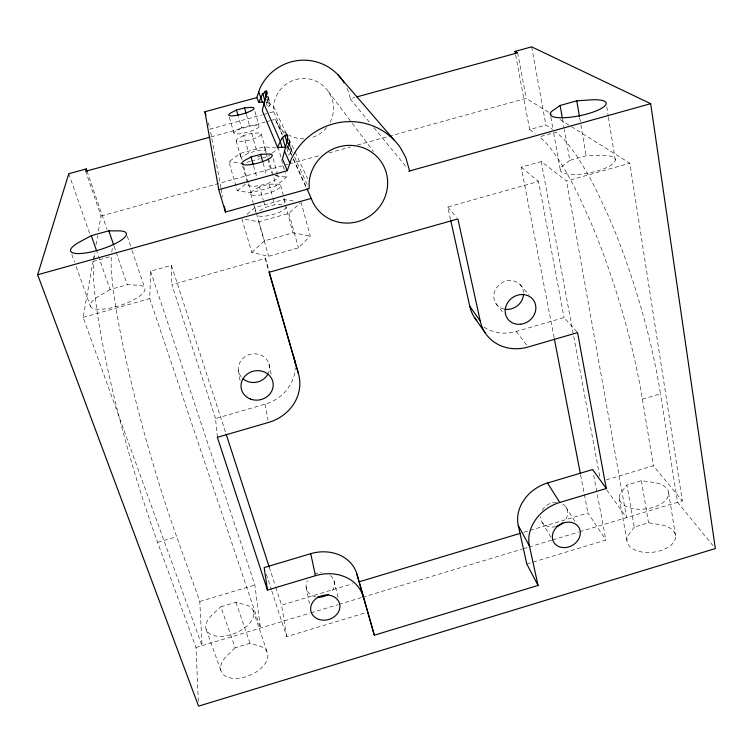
<?xml version="1.0" encoding="UTF-8"?>
<svg xmlns="http://www.w3.org/2000/svg" width="753" height="753" viewBox="0 0 753 753"><rect width="100%" height="100%" fill="white"/><g stroke="black" fill="none" stroke-linecap="round" stroke-linejoin="round"><path stroke-width="0.56" stroke-dasharray="3.77 2.82" d="M266.148 102.144L267.616 107.519L270.261 104.78L268.106 95.819M150.572 271.174L254.862 585.025L260.453 628.143L149.781 298.612L150.572 271.174L171.411 265.329L225.768 433.003M111.783 252.151L112.479 246.852M94.097 259.126L95.226 252.679M198.35 701.457L196.006 647.495L157.622 542.358A202.435 27.663 74.3 0 1 93.334 270.901L93.72 261.282L111.218 256.387L111.143 265.922A202.246 24.745 74.3 0 0 176.682 536.72L199.79 601.506L202.068 645.754L83.112 317.408L93.099 260.962M93.306 259.813L94.53 252.895M95.951 244.829L97.579 235.614M98.398 231.011L101.043 216.036L85.682 171.26M286.94 148.332L288.785 155.109L291.75 151.381L288.907 139.738M542.198 510.252L543.553 508.294A14.128 11.832 -29.2 0 1 556.373 502.27M634.299 527.072L629.913 533.096A24.435 13.996 -6.1 0 0 640.916 551.817A24.435 13.996 -6.1 0 0 673.907 541.831A24.435 13.996 -6.1 0 0 658.546 524.436L648.54 522.77L634.299 527.072L626.901 485.007L641.377 480.659L651.514 482.127A24.83 13.432 -6.9 0 1 666.932 498.646A24.83 13.432 -6.9 0 1 633.377 508.717A24.83 13.432 -6.9 0 1 622.392 490.862L626.901 485.007M241.892 218.709L251.831 252.5L268.652 256.246L298.47 247.85L310.264 236.075L301.059 202.199M235.115 647.778L228.065 654.715A24.943 14.665 -22.9 0 0 228.008 677.276A24.943 14.665 -22.9 0 0 262.505 666.838A24.943 14.665 -22.9 0 0 257.987 645.66L249.987 643.278L235.115 647.778L220.817 606.796L235.953 602.249L244.01 604.443A25.357 14.091 -22.1 0 1 248.198 624.83A25.357 14.091 -22.1 0 1 213.08 635.363A25.357 14.091 -22.1 0 1 213.551 613.582L220.817 606.796M251.831 252.5L264.397 240.838L293.03 232.799L310.264 236.075M245.252 219.33L258.712 221.815L288.907 213.372L300.249 202.943M247.059 214.276L254.806 207.621L283.796 199.536L295.298 201.315M276.266 147.964L264.312 146.826L239.953 153.537L228.874 161.848L237.346 190.735L251.144 192.834L276.097 185.897L286.394 177.124L285.171 172.672M237.346 190.735L246.353 183.459M271.409 153.734L267.899 156.511L261.319 158.328M272.294 153.038L278.441 148.172L284.86 171.552M569.795 160.37L564.308 164.643A27.993 8.179 -10.9 0 0 574.906 174.498A27.993 8.179 -10.9 0 0 612.904 163.815A27.993 8.179 -10.9 0 0 597.195 155.391L586.135 155.786L569.795 160.37L564.364 129.488M281.989 204.694A15.446 4.273 -15.4 0 0 280.003 204.712L274.836 204.76L265.395 207.386L261.046 209.993A15.446 4.273 -15.4 0 0 258.053 211.988M110.089 289.529L101.071 294.856A28.67 8.631 -18 0 0 96.911 309.201A28.67 8.631 -18 0 0 136.905 297.962A28.67 8.631 -18 0 0 135.672 285.133L127.276 284.7L110.089 289.529L97.052 252.161M259.55 186.876L255.145 189.417A15.559 4.038 -15.4 0 0 255.568 195.404A15.559 4.038 -15.4 0 0 277.424 189.332A15.559 4.038 -15.4 0 0 274.243 184.108L269.066 184.231L259.55 186.876L263.239 199.827M265.753 152.737A12.933 2.993 -15.3 0 0 260.943 150.647L256.669 150.845L248.744 153.028L245.045 155.024A12.933 2.993 -15.3 0 0 243.304 159.429M243.746 135.512L240.009 137.47A13.008 2.824 -15.2 0 0 240.122 141.696A13.008 2.824 -15.2 0 0 258.411 136.669A13.008 2.824 -15.2 0 0 256.011 133.074L251.728 133.328L243.746 135.512L248.744 153.028M241.572 127.888L237.816 129.817A13.046 2.748 -15.2 0 0 237.901 133.94A13.046 2.748 -15.2 0 0 256.227 128.914A13.046 2.748 -15.2 0 0 253.855 125.412L249.563 125.695L241.572 127.888L238.4 116.753M196.006 647.495L309.643 613.215M310.763 612.876L337.768 604.725M338.888 604.386L361.393 597.6M362.522 597.261L522.281 549.05M523.41 548.711L527.909 547.356M529.03 547.017L551.535 540.23M552.664 539.892L578.539 532.079M579.659 531.74L682.322 500.858L629.828 163.213L570.04 125.779M271.795 590.973L286.686 636.643L365.694 612.726M526.771 563.988L605.892 540.042L593.298 473.016M286.686 636.643L281.575 605.139L352.536 583.791M523.759 532.286L587.961 512.972L605.892 540.042M199.79 601.506L254.862 585.025M606.278 479.849L653.369 465.759L682.322 500.858M157.622 542.358L176.682 536.72M642.413 399.156L660.485 393.819A197.615 47.759 73.4 0 0 608.339 215.895L596.847 191.262A197.615 47.759 73.4 0 0 563.95 139.277L556.467 132.095L539.797 136.745L547.007 144.021A197.785 45.105 73.4 0 1 578.991 196.317L590.267 221.043A197.785 45.105 73.4 0 1 642.413 399.156L653.369 465.759M217.363 437.314L215.537 418.536L264.971 404.22A41.66 38.121 -11 0 0 287.825 388.548L291.392 382.722A41.66 38.121 -11 0 0 295.242 367.68M483.991 327.094A41.104 37.048 -37.6 0 0 516.238 331.461L564.072 317.606L577.57 332.628M215.537 418.536L171.863 284.7L265.338 258.373L268.906 270.666M450.558 219.537L447.781 206.99L538.48 181.445L564.072 317.606M83.112 317.408L149.781 298.612M554.142 337.777L521.217 167.185L541.228 161.566L566.585 181.049L629.828 163.213M515.636 54.875L529.66 129.591L545.897 125.073L552.627 129.535M250.354 161.358L242.682 163.476L228.874 161.848M251.455 161.057L260.227 158.629M101.043 216.036L288.117 164.248M289.246 163.928L320.994 155.146M328.929 152.944L350.465 146.986M357.27 145.103L387.88 136.622M389.019 136.312L526.196 98.332L552.1 114.55M220.958 187.836L210.078 129.111L262.242 114.823M263.381 114.512L273.584 111.726L273.565 106.446A30.252 29.932 -57.4 0 1 312.354 79.752A30.252 29.932 -57.4 0 1 329.588 123.294M211.028 136.895L265.225 122.033M266.355 121.722L269.743 120.791M270.873 120.48L275.391 119.247L282.196 134.213M347.067 88.393A48.211 47.693 -57.6 0 1 349.75 96.28L350.136 98.747L354.663 97.504M266.025 102.173L270.261 103.716M275.532 175.731L286.394 177.124M285.321 147.315L290.507 148.68L291.656 149.885M560.072 119.548L569.042 125.158M529.66 129.591L535.195 133.497M521.217 167.185L538.48 181.445M519.937 284.427L529.114 295.044M447.781 206.99L456.459 217.231M350.136 98.747L370.203 123.125M373.921 127.633L407.354 168.258M713.129 545.821L677.549 502.213L660.485 393.819M496.001 303.675L503.823 313.832M516.238 331.461L528.164 346.992M328.327 91.471L351.604 122.447M352.31 123.379L373.479 151.541M606.814 490.09L626.6 517.669L566.585 181.049M565.832 506.929L575.49 522.149M542.311 522.535L550.82 537.124M273.565 106.446L286.601 134.081M289.114 139.39L294.63 151.08M295.129 152.144L307.666 178.715M273.584 111.726L284.295 134.928M288.192 143.362L292.578 152.85M294.527 157.066L307.666 185.549M287.552 145.978L292.908 157.735M293.388 158.808L306.527 187.676M275.391 119.247L282.14 134.589M287.458 146.298L291.326 154.817M293.265 159.081L306.311 187.817M71.846 254.467L74.603 262.185M76.185 266.59L90.388 306.255M206.218 629.602L221.118 671.215M68.768 173.717L89.852 234.07M114.098 246.203L127.276 284.7M235.953 602.249L249.987 643.278M87.028 171.119L106.973 229.317M127.285 236.273L131.719 249.441M132.086 250.542L144.632 287.844M253.112 610.335L267.099 651.891M266.346 574.275L271.428 589.863M269.254 567.141L275.41 586.135M275.777 587.255L281.575 605.139M208.157 122.598L210.078 129.111M239.953 153.537L241.845 160.107M243.737 166.677L248.217 182.668M248.546 183.798L251.144 192.834M229.364 117.317L233.901 133.055M236.122 140.764L241.224 158.441M254.806 207.621L256.086 212.045M256.406 213.155L264.397 240.838M242.56 165.839L247.389 182.565M250.645 193.85L253.168 202.585M253.479 203.677L256.001 212.412M258.712 221.815L268.652 256.246M253.545 165.792L256.999 177.915M263.55 200.91L265.395 207.386M263.126 163.147L266.543 175.27M269.066 184.231L272.708 197.192M273.01 198.274L274.836 204.76M246.419 114.55L249.563 125.695M251.728 133.328L256.669 150.845M268.529 158.77L276.097 185.897M254.966 111.529L259.051 126.156M261.206 133.865L266.148 151.569M264.312 146.826L265.847 152.304M266.157 153.396L267.381 157.782M267.682 158.874L271.664 173.124M288.907 213.372L298.47 247.85M273.151 158.591L277.49 174.216M280.624 185.52L285.472 203.009M283.796 199.536L285.029 203.969M285.34 205.08L293.03 232.799M267.87 96.045L270.261 104.78M267.616 96.393L269.395 102.897M267.315 98.549L269.376 106.06M266.816 99.18L267.682 102.352M289.096 141.564L291.75 151.381M288.757 142.195L290.507 148.68M287.928 142.571L290.79 153.141M287.759 145.555L288.371 147.823M265.338 258.373L268.755 271.212M334.021 580.827L338.116 597.741M268.953 363.925L271.409 375.314M306.104 587.011L309.765 605.261M580.619 474.936L587.961 512.972M264.971 404.22L268.049 420.174M541.228 161.566L599.812 476.913M517.688 52.804L526.196 98.332M221.166 188.984L222.662 197.051M531.665 46.855L545.897 125.073M550.838 117.167L552.9 128.659M553.69 133.074L560.477 170.837M619.258 497.837L627.324 542.697M562.557 119.19L564.166 128.339M579.716 118.005L580.685 123.727M580.883 124.876L586.135 155.786M641.377 480.659L648.54 522.77M606.767 106.898L608.245 116.122M608.433 117.28L615.276 159.965M668.645 492.914L675.535 535.901M238.437 370.109L240.019 380.51M171.411 265.329L171.863 284.7M326.642 127.615A30.252 29.932 -57.4 0 1 311.168 137.733M303.986 138.806A30.252 29.932 -57.4 0 1 289.02 135.229M286.356 133.601A30.252 29.932 -57.4 0 1 276.342 121.817M260.773 155.758A12.933 2.993 -15.3 0 1 254.618 157.876M286.422 207.056A15.446 4.273 -15.4 0 1 274.13 214.181A15.446 4.273 -15.4 0 1 257.921 215.753M241.308 376.952A15.615 14.288 -11 0 1 251.954 354.014A15.615 14.288 -11 0 1 268.435 372.923M330.435 575.574A14.354 12.104 -16 0 1 330.181 592.875M315.705 596.856A14.354 12.104 -16 0 1 307.422 580.657M314.377 574.219A14.354 12.104 -16 0 1 321.663 572.609M503.917 309.041A15.408 13.893 -37.6 0 1 494.1 293.585A15.408 13.893 -37.6 0 1 509.593 280.474A15.408 13.893 -37.6 0 1 523.514 292.456M562.792 504.077A14.128 11.832 -29.2 0 1 564.496 521.123M555.695 526.648A14.128 11.832 -29.2 0 1 540.428 516.662M275.41 175.167A15.606 3.934 -15.3 0 1 265.602 184.043A15.606 3.934 -15.3 0 1 248.584 183.243"/><path stroke-width="1.13" d="M307.008 188.739L312.599 201.663A39.787 38.375 -35 0 0 375.982 210.915A39.787 38.375 -35 0 0 365.177 148.586A39.787 38.375 -35 0 0 309.172 181.906L309.135 188.711L225.439 212.017L218.756 189.69L287.279 170.705L282.45 159.109L287.354 140.463L287.693 135.239L286.705 134.627L284.992 135.361L281.97 138.11L277.556 147.353L285.321 147.315L282.62 137.394M264.265 102.088L258.806 102.361L262.364 94.304L266.129 90.972L266.873 91.301L266.976 92.77L262.223 110.55L277.556 147.353M515.419 53.727L514.986 51.42L531.665 46.855L650.686 103.688L715.35 548.551L198.557 706.145L37.65 274.76L68.768 173.717L86.275 168.926L85.682 171.26L209.899 137.197M258.806 102.361L256.82 97.598L259.813 88.6A48.211 47.693 -57.6 0 1 300.513 60.287A48.211 47.693 -57.6 0 1 344.159 82.839M287.279 170.705L291.336 159.024A63.412 61.162 -35 0 1 343.905 121.92A63.412 61.162 -35 0 1 400.718 148.266L405.82 157.65L409.585 170.969M268.087 373.704L266.75 375.907A15.615 14.288 -11 0 1 243.087 378.787M560.138 105.458L554.472 109.401A28.539 7.135 -11.5 0 0 564.966 117.675A28.539 7.135 -11.5 0 0 603.718 106.898A28.539 7.135 -11.5 0 0 588.008 100.083L576.789 100.836L560.138 105.458L562.35 118.042M251.031 156.972L246.551 159.42A15.719 3.699 -15.3 0 0 246.824 164.935A15.719 3.699 -15.3 0 0 268.915 158.836A15.719 3.699 -15.3 0 0 265.856 154.092L260.651 154.327L251.031 156.972L253.234 164.691M91.301 235.68L81.964 240.706A29.245 7.53 -17.5 0 0 77.088 253.545A29.245 7.53 -17.5 0 0 117.92 242.202A29.245 7.53 -17.5 0 0 117.27 230.889L108.827 230.813L91.301 235.68L96.666 251.06M236.489 110.07L232.696 111.952A13.121 2.579 -15.2 0 0 232.696 115.83A13.121 2.579 -15.2 0 0 251.154 110.795A13.121 2.579 -15.2 0 0 248.838 107.538L244.537 107.867L236.489 110.07L238.08 115.633M363.05 596.272A39.514 33.019 -16.2 0 0 315.498 575.687L267.456 590.088L264.162 567.593L310.716 553.69A38.29 32.285 -16 0 1 356.875 573.965L374.345 635.203L538.056 585.439L529.444 546.076L518.252 525.49A37.688 31.56 -29.3 0 1 522.234 502.703L525.839 497.451A37.688 31.56 -29.3 0 1 547.516 483.012L592.639 469.543L606.278 488.518L559.752 502.467A38.874 32.247 -29.2 0 0 529.444 546.076M359.294 581.758L520.379 533.303M37.65 274.76L311.394 198.368M408.87 171.166L650.686 103.688M218.756 189.69L204.938 111.745L256.82 97.598M356.931 96.883L517.688 52.804L514.986 51.42M337.777 74.585L393.979 139.917M450.802 220.676L469.731 306.207L480.254 321.117A42.507 38.055 -37.2 0 0 528.164 346.992L577.57 332.628L606.278 488.518M474.851 318.086L485.506 333.334M547.516 483.012L559.752 502.467M538.056 585.439L526.771 563.988L518.252 525.49M258.693 91.791L262.383 102.097M263.908 103.763L280.257 141.263L281.876 147.183M284.455 150.882L289.811 163.166M108.827 230.813L113.722 245.111M86.275 168.926L87.028 171.119M267.456 590.088L217.363 437.314L268.482 422.461A43.1 39.194 -11.4 0 0 298.423 373.563L269.226 271.786M226.126 434.114L269.254 567.141M204.938 111.745L205.908 115.002M356.875 573.965L374.345 635.203M298.423 373.563L269.037 272.285L457.909 218.935L480.254 321.117M260.651 154.327L262.816 162.046M244.537 107.867L246.109 113.439M266.129 90.972L267.023 94.229M264.783 91.772L266.233 97.062M262.891 93.664L264.915 101.034M286.705 134.627L288.164 140.03M284.992 135.361L287.147 143.286M310.716 553.69L315.498 575.687M554.368 338.925L580.394 473.788M224.366 206.256L225.439 212.017M576.789 100.836L579.518 116.856M328.28 594.371A14.354 12.104 -16 0 1 317.286 597.11M476.8 320.656A41.104 37.048 -37.6 0 1 469.731 306.207M523.542 294.122A15.408 13.893 -37.6 0 1 504.736 309.21M562.83 522.864A14.128 11.832 -29.2 0 1 556.476 526.432M293.877 356.762A41.66 38.121 -11 0 1 295.11 363.266M318.877 619.399A14.815 12.377 -16.2 0 0 339.876 605.506A14.815 12.377 -16.2 0 0 317.069 597.91A14.815 12.377 -16.2 0 0 318.877 619.399M250.363 399.024A16.161 14.693 -11.4 0 0 273.141 383.512A16.161 14.693 -11.4 0 0 247.812 373.676A16.161 14.693 -11.4 0 0 250.363 399.024M520.671 324.232A15.935 14.269 -37.2 0 0 533.736 300.532A15.935 14.269 -37.2 0 0 507.145 303.534A15.935 14.269 -37.2 0 0 520.671 324.232M563.837 547.61A14.58 12.095 -29.2 0 0 579.528 528.747A14.58 12.095 -29.2 0 0 555.62 528.305A14.58 12.095 -29.2 0 0 563.837 547.61"/></g></svg>
